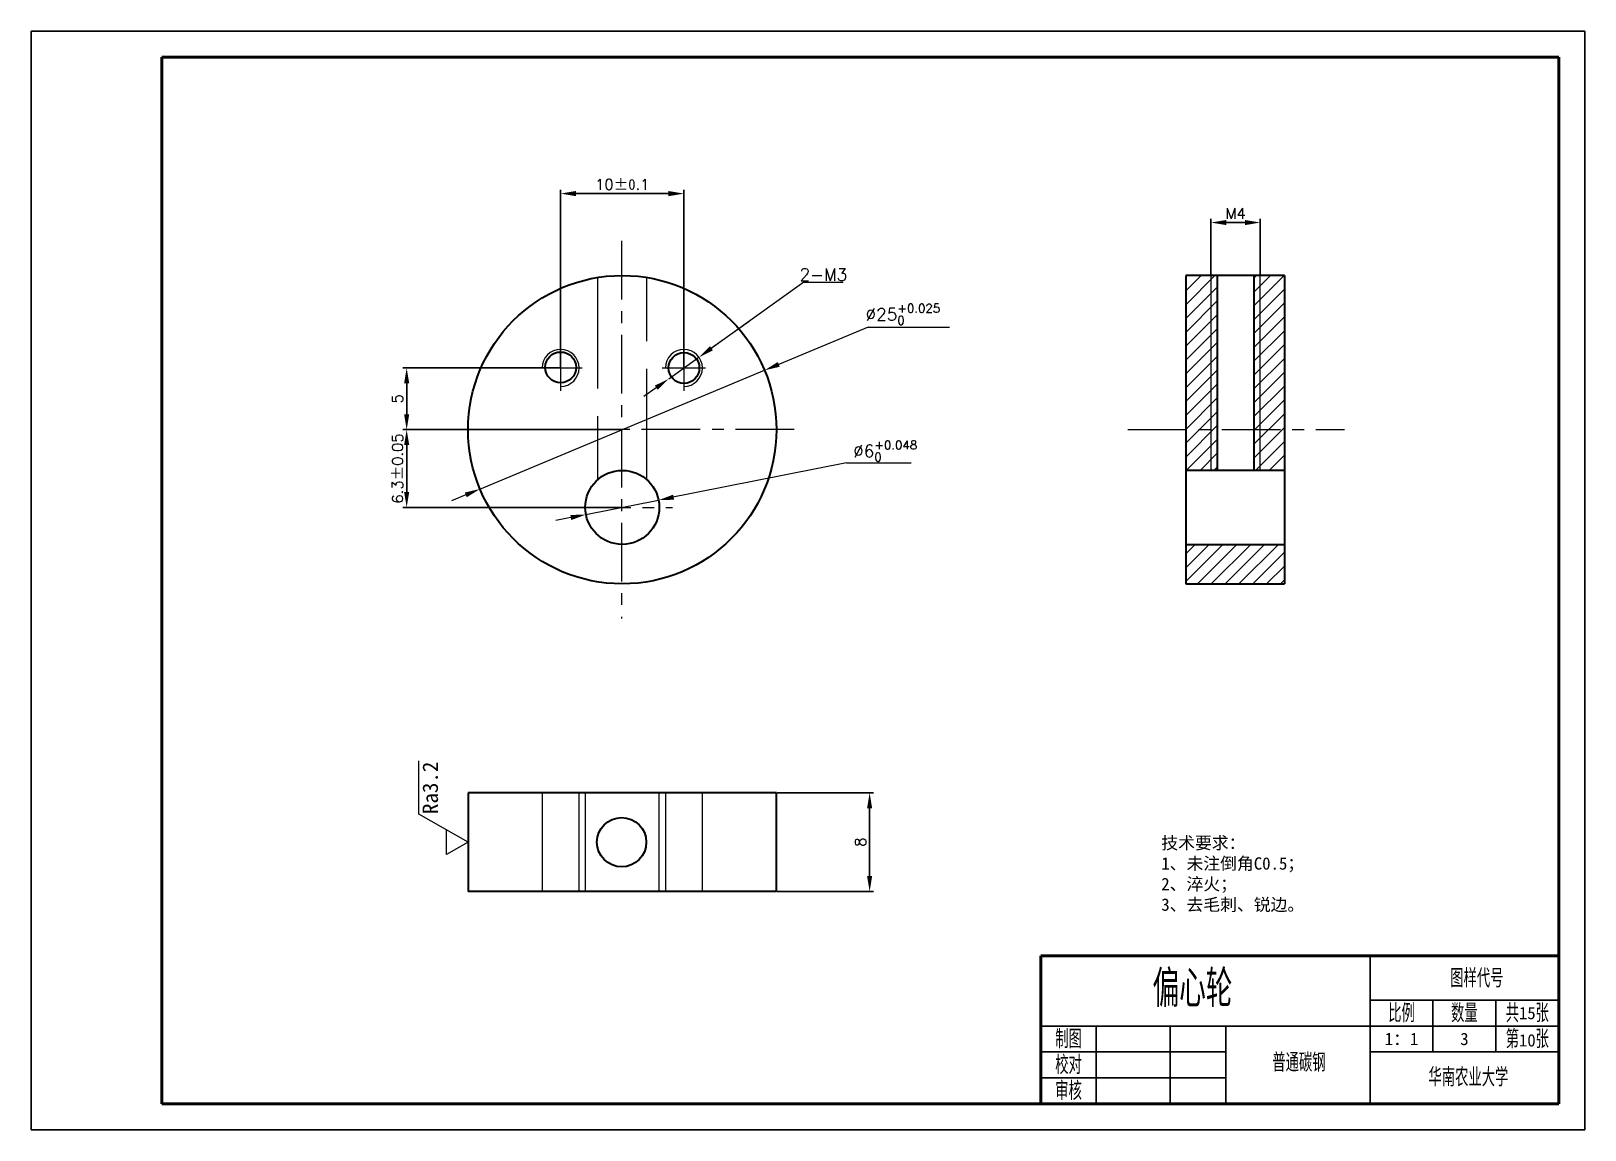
# Model space of a CAD drawing. Header units: millimetres. Extents: x 1186 to 1438, y 537 to 715.
import ezdxf
from ezdxf.enums import TextEntityAlignment as Align

# ---------------------------------------------------------------- set-up
doc = ezdxf.new("R2010")
doc.units = ezdxf.units.MM
doc.header["$LTSCALE"] = 0.3
doc.header["$PDMODE"] = 3
doc.linetypes.add('ACAD_ISO02W100', pattern=[15, 12, -3])
doc.linetypes.add('CENTER', pattern=[50.8, 31.75, -6.35, 6.35, -6.35])
doc.layers.get('Defpoints').update_dxf_attribs({"lineweight": 20})
for name, color, linetype, lineweight in [('中心线', 7, 'CENTER', 20), ('剖面线', 7, 'Continuous', 20), ('图框', 7, 'Continuous', 35), ('尺寸线', 7, 'Continuous', 20), ('尺寸线 @ 1 VP1', 7, 'Continuous', 20), ('尺寸线 @ 1 VPModel', 7, 'Continuous', 20), ('粗实线', 7, 'Continuous', 35), ('细实线', 7, 'Continuous', 20), ('虚线', 7, 'ACAD_ISO02W100', 20)]:
    doc.layers.add(name, color=color, linetype=linetype, lineweight=lineweight)
doc.styles.get("Standard").update_dxf_attribs({"font": '', "height": 1.23})
doc.styles.add('我的样式', font='txt.shx', dxfattribs={"bigfont": 'gbcbig.shx'})
doc.styles.get('Standard').set_extended_font_data('SimSun')
doc.dimstyles.new('标注样式', dxfattribs={"dimscale": 0.5, "dimtxt": 3.5, "dimasz": 5, "dimexe": 1.25, "dimexo": 0.2, "dimgap": 1.2, "dimtad": 1, "dimdec": 1, "dimlfac": 0.5, "dimdsep": 46, "dimtxsty": '我的样式', "dimcen": 2.5, "dimclrd": 256, "dimclre": 256, "dimclrt": 256, "dimadec": 0, "dimazin": 0, "dimtfac": 1, "dimtdec": 1, "dimtmove": 0, "dimatfit": 3, "dimfxl": 1, "dimarcsym": 0})

# ---------------------------------------------------------------- blocks, each defined once
blk = doc.blocks.new('*D54')
at = {"layer": 'Defpoints', "color": 0, "transparency": 16777216}
for p in [(1282.08, 650.5), (1247.12, 637.9), (1282.08, 637.9)]:
    blk.add_point(p, dxfattribs=at)
at = {"layer": '尺寸线', "lineweight": -2, "transparency": 16777216}
for p, q in [((1281.98, 650.5), (1246.49, 650.5)), ((1247.12, 648), (1247.12, 640.4)), ((1281.98, 637.9), (1246.49, 637.9))]:
    blk.add_line(p, q, dxfattribs=at)
at = {"layer": '尺寸线', "transparency": 16777216}
for points in [[(1246.7, 648), (1247.53, 648), (1247.12, 650.5)], [(1246.7, 640.4), (1247.53, 640.4), (1247.12, 637.9)]]:
    blk.add_solid(points, dxfattribs=at)
at = {"layer": '尺寸线', "transparency": 16777216, "insert": (1245.64, 644.2), "char_height": 1.75, "attachment_point": 5, "rotation": 90, "style": '我的样式'}
blk.add_mtext('6.3{\\Ftxt|c134;%%P}0.05', dxfattribs=at)
blk = doc.blocks.new('*D55')
at = {"layer": 'Defpoints', "color": 0, "transparency": 16777216}
for p in [(1292.08, 688.78), (1272.08, 660.59), (1292.08, 660.59)]:
    blk.add_point(p, dxfattribs=at)
at = {"layer": '尺寸线', "lineweight": -2, "transparency": 16777216}
for p, q in [((1272.08, 660.69), (1272.08, 689.4)), ((1274.58, 688.78), (1289.58, 688.78)), ((1292.08, 660.69), (1292.08, 689.4))]:
    blk.add_line(p, q, dxfattribs=at)
at = {"layer": '尺寸线', "transparency": 16777216}
for points in [[(1274.58, 689.2), (1274.58, 688.36), (1272.08, 688.78)], [(1289.58, 689.2), (1289.58, 688.36), (1292.08, 688.78)]]:
    blk.add_solid(points, dxfattribs=at)
at = {"layer": '尺寸线', "transparency": 16777216, "insert": (1282.08, 690.25), "char_height": 1.75, "attachment_point": 5, "style": '我的样式'}
blk.add_mtext('10{\\Ftxt|c134;%%P0}.1', dxfattribs=at)
blk = doc.blocks.new('*D56')
at = {"layer": 'Defpoints', "color": 0, "transparency": 16777216}
for p in [(1272.08, 660.5), (1247.12, 650.5), (1282.08, 650.5)]:
    blk.add_point(p, dxfattribs=at)
at = {"layer": '尺寸线', "lineweight": -2, "transparency": 16777216}
for p, q in [((1271.98, 660.5), (1246.49, 660.5)), ((1247.12, 658), (1247.12, 653)), ((1281.98, 650.5), (1246.49, 650.5))]:
    blk.add_line(p, q, dxfattribs=at)
at = {"layer": '尺寸线', "transparency": 16777216}
for points in [[(1246.7, 658), (1247.53, 658), (1247.12, 660.5)], [(1246.7, 653), (1247.53, 653), (1247.12, 650.5)]]:
    blk.add_solid(points, dxfattribs=at)
at = {"layer": '尺寸线', "transparency": 16777216, "insert": (1245.64, 655.5), "char_height": 1.75, "attachment_point": 5, "rotation": 90, "style": '我的样式'}
blk.add_mtext('5', dxfattribs=at)
blk = doc.blocks.new('*D57')
at = {"layer": 'Defpoints', "color": 0, "transparency": 16777216}
for p in [(1307.08, 591.6), (1307.08, 575.6), (1322.2, 575.6)]:
    blk.add_point(p, dxfattribs=at)
at = {"layer": '尺寸线', "lineweight": -2, "transparency": 16777216}
for p, q in [((1307.18, 591.6), (1322.82, 591.6)), ((1322.2, 589.1), (1322.2, 578.1)), ((1307.18, 575.6), (1322.82, 575.6))]:
    blk.add_line(p, q, dxfattribs=at)
at = {"layer": '尺寸线', "transparency": 16777216}
for points in [[(1321.78, 589.1), (1322.61, 589.1), (1322.2, 591.6)], [(1321.78, 578.1), (1322.61, 578.1), (1322.2, 575.6)]]:
    blk.add_solid(points, dxfattribs=at)
at = {"layer": '尺寸线', "transparency": 16777216, "insert": (1320.72, 583.6), "char_height": 1.75, "attachment_point": 5, "rotation": 90, "style": '我的样式'}
blk.add_mtext('8', dxfattribs=at)
blk = doc.blocks.new('*D59')
at = {"layer": 'Defpoints', "color": 0, "transparency": 16777216}
for p in [(1385.56, 684.09), (1377.56, 675.5), (1385.56, 675.5)]:
    blk.add_point(p, dxfattribs=at)
at = {"layer": '尺寸线', "lineweight": -2, "transparency": 16777216}
for p, q in [((1377.56, 675.6), (1377.56, 684.71)), ((1380.06, 684.09), (1383.06, 684.09)), ((1385.56, 675.6), (1385.56, 684.71))]:
    blk.add_line(p, q, dxfattribs=at)
at = {"layer": '尺寸线', "transparency": 16777216}
for points in [[(1380.06, 684.5), (1380.06, 683.67), (1377.56, 684.09)], [(1383.06, 684.5), (1383.06, 683.67), (1385.56, 684.09)]]:
    blk.add_solid(points, dxfattribs=at)
at = {"layer": '尺寸线', "transparency": 16777216, "insert": (1381.56, 685.56), "char_height": 1.75, "attachment_point": 5, "style": '我的样式'}
blk.add_mtext('M4', dxfattribs=at)
blk = doc.blocks.new('A4图框')
at = {"layer": '图框', "color": 0, "lineweight": -3}
for p, q in [((0, 178.2), (-252, 178.2)), ((-252, 178.2), (-252, 0)), ((0, 0), (0, 178.2)), ((-34.84, 4.24), (-34.84, 28.24)), ((-4.24, 4.24), (-4.24, 28.24)), ((-34.84, 21.04), (-4.24, 21.04)), ((-14.44, 21.04), (-24.64, 21.04)), ((-24.64, 21.04), (-24.64, 12.64)), ((-14.44, 12.64), (-14.44, 21.04)), ((-88.24, 16.84), (-79.24, 16.84)), ((-79.24, 16.84), (-67.24, 16.84)), ((-79.24, 12.64), (-79.24, 16.84)), ((-67.24, 12.64), (-67.24, 16.84)), ((-67.24, 16.84), (-4.24, 16.84)), ((-58.24, 16.84), (-58.24, 4.24)), ((-88.24, 12.64), (-79.24, 12.64)), ((-79.24, 4.24), (-79.24, 12.64)), ((-79.24, 12.64), (-67.24, 12.64)), ((-67.24, 4.24), (-67.24, 12.64)), ((-67.24, 12.64), (-58.24, 12.64)), ((-67.24, 12.64), (-58.24, 12.64)), ((-34.84, 12.64), (-4.24, 12.64)), ((-88.24, 8.44), (-79.24, 8.44)), ((-79.24, 8.44), (-67.24, 8.44)), ((-67.24, 8.44), (-58.24, 8.44)), ((-4.24, 4.24), (-88.24, 4.24)), ((-24.64, 4.24), (-34.84, 4.24)), ((-4.24, 4.24), (-14.44, 4.24)), ((-252, 0), (0, 0)), ((-252, 0), (0, 0))]:
    blk.add_line(p, q, dxfattribs=at)
at = {"layer": '图框', "color": 0, "lineweight": 50}
for p, q in [((-230.79, 173.94), (-4.24, 173.94)), ((-230.79, 4.24), (-230.79, 173.94)), ((-4.24, 4.24), (-4.24, 173.94)), ((-4.24, 28.24), (-88.24, 28.24)), ((-88.24, 28.24), (-88.24, 8.44)), ((-88.24, 4.24), (-88.24, 8.44)), ((-230.79, 4.24), (-4.24, 4.24))]:
    blk.add_line(p, q, dxfattribs=at)
at = {"layer": '图框', "color": 0, "lineweight": -3, "char_height": 3, "attachment_point": 5, "style": '我的样式'}
for s, insert, width in [('比例', (-29.74, 18.94), 10.2), ('数量', (-19.54, 18.94), 10.2), ('共 张', (-9.34, 18.94), 10.2), ('{\\C0;制图}', (-83.74, 14.74), 9), ('第 张', (-9.34, 14.74), 10.2), ('校对', (-83.74, 10.54), 9), ('审核', (-83.74, 6.34), 9)]:
    blk.add_mtext(s, dxfattribs=dict(at, insert=insert, width=width))
at = {"layer": '图框', "color": 0, "lineweight": -3, "style": '我的样式'}
for tag, height, p in [('机件名称', 6, (-63.64, 19.9)), ('图样代号', 3, (-17.52, 23.1)), ('(材料代号)', 3, (-46.38, 9.43)), ('华南农业大学', 3, (-18.89, 7.05))]:
    blk.add_attdef(tag, text='', height=height, dxfattribs=at).set_placement(p, align=Align.CENTER)
blk = doc.blocks.new('*U66')
at = {"layer": '尺寸线 @ 1 VP1', "insert": (4.56, 7.39), "char_height": 2.5, "width": 5.0807, "attachment_point": 1, "style": '我的样式'}
blk.add_mtext('{\\f@SimSun|b0|i0|c134|p2;Ra3.2}', dxfattribs=at)
at = {"layer": '尺寸线 @ 1 VPModel', "insert": (4.56, 7.39), "char_height": 2.5, "attachment_point": 1, "style": '我的样式'}
blk.add_mtext_dynamic_manual_height_columns('{\\f@SimSun|b0|i0|c134|p2;Ra3.2}', width=5.0807, gutter_width=12.5, heights=[0], dxfattribs=at)
blk = doc.blocks.new('Ra3.2')
at = {"layer": '尺寸线'}
for p, q in [((0, 0), (4.56, 8)), ((4.56, 8), (13.19, 8)), ((-2, 3.5), (2, 3.5)), ((0, 0), (-2, 3.5))]:
    blk.add_line(p, q, dxfattribs=at)
blk.add_blockref('*U66', (0, 0), dxfattribs=at)

msp = doc.modelspace()

# ---------------------------------------------------------------- hatches: boundary and pattern name
at = {"layer": '剖面线'}
h = msp.add_hatch(dxfattribs=at)
h.set_pattern_fill('ANSI31', color=256, scale=0.5)
h.paths.add_polyline_path([(1377.56, 675.5), (1373.46, 675.5), (1373.46, 650.5), (1377.56, 650.5)])
h.paths.add_polyline_path([(1389.46, 675.5), (1385.56, 675.5), (1385.56, 650.5), (1389.46, 650.5)])
h.paths.add_polyline_path([(1378.56, 675.5), (1377.56, 675.5), (1377.56, 650.5), (1378.56, 650.5)])
h.paths.add_polyline_path([(1385.56, 675.5), (1384.56, 675.5), (1384.56, 650.5), (1385.56, 650.5)])
h.paths.add_polyline_path([(1377.56, 650.5), (1373.46, 650.5), (1373.46, 643.9), (1377.56, 643.9)])
h.paths.add_polyline_path([(1378.56, 650.5), (1377.56, 650.5), (1377.56, 643.9), (1378.56, 643.9)])
h.paths.add_polyline_path([(1385.56, 650.5), (1384.56, 650.5), (1384.56, 643.9), (1385.56, 643.9)])
h.paths.add_polyline_path([(1389.46, 650.5), (1385.56, 650.5), (1385.56, 643.9), (1389.46, 643.9)])
h.paths.add_polyline_path([(1389.46, 631.9), (1373.46, 631.9), (1373.46, 625.5), (1389.46, 625.5)])

# ---------------------------------------------------------------- linework, layer by layer
at = {"layer": '中心线'}
for p, q in [((1281.98, 681.12), (1281.98, 619.88)), ((1272.08, 664.38), (1272.08, 656.81)), ((1292.08, 664.38), (1292.08, 656.81)), ((1268.57, 660.5), (1275.59, 660.5)), ((1288.57, 660.5), (1295.59, 660.5)), ((1309.98, 650.5), (1254.17, 650.5)), ((1364.08, 650.5), (1399.22, 650.5)), ((1273.93, 637.9), (1290.23, 637.9))]:
    msp.add_line(p, q, dxfattribs=at)
at = {"layer": '尺寸线'}
for p, q in [((1311.51, 674.4), (1295.53, 662.97)), ((1311.51, 674.4), (1317.9, 674.4)), ((1302.65, 668.06), (1296.55, 663.7)), ((1321.94, 667.13), (1306.3, 660.6)), ((1321.94, 667.13), (1335.17, 667.13)), ((1289.64, 658.75), (1294.52, 662.24)), ((1289.64, 658.75), (1294.52, 662.24)), ((1259, 640.87), (1305.15, 660.12)), ((1259, 640.87), (1305.15, 660.12)), ((1288.62, 658.03), (1287.6, 657.3)), ((1287.6, 657.3), (1285.57, 655.85)), ((1318.43, 645.1), (1289.19, 639.31)), ((1318.43, 645.1), (1328.93, 645.1)), ((1257.85, 640.39), (1256.7, 639.91)), ((1256.7, 639.91), (1254.39, 638.95)), ((1276.19, 636.73), (1287.96, 639.06)), ((1276.19, 636.73), (1287.96, 639.06)), ((1273.74, 636.25), (1271.29, 635.76)), ((1274.97, 636.49), (1273.74, 636.25))]:
    msp.add_line(p, q, dxfattribs=at)
for points in [[(1296.31, 664.04), (1296.79, 663.36), (1294.52, 662.24)], [(1295.41, 663.14), (1295.66, 662.8), (1294.52, 662.24)], [(1307.3, 661.47), (1307.62, 660.7), (1305.15, 660.12)], [(1306.22, 660.8), (1306.38, 660.41), (1305.15, 660.12)], [(1287.36, 657.64), (1287.85, 656.96), (1289.64, 658.75)], [(1288.5, 658.2), (1288.74, 657.86), (1289.64, 658.75)], [(1256.54, 640.3), (1256.86, 639.53), (1259, 640.87)], [(1257.77, 640.59), (1257.93, 640.2), (1259, 640.87)], [(1290.33, 639.96), (1290.5, 639.14), (1287.96, 639.06)], [(1289.15, 639.51), (1289.23, 639.1), (1287.96, 639.06)], [(1273.66, 636.66), (1273.82, 635.84), (1276.19, 636.73)], [(1274.93, 636.69), (1275.01, 636.29), (1276.19, 636.73)]]:
    msp.add_solid(points, dxfattribs=at)
at = {"layer": '粗实线'}
for p, q in [((1389.46, 675.5), (1373.46, 675.5)), ((1373.46, 675.5), (1373.46, 625.5)), ((1389.46, 675.5), (1389.46, 625.5)), ((1373.46, 625.5), (1389.46, 625.5)), ((1257.08, 591.6), (1257.08, 575.6)), ((1307.08, 591.6), (1257.08, 591.6)), ((1307.08, 575.6), (1307.08, 591.6)), ((1307.08, 575.6), (1257.08, 575.6))]:
    msp.add_line(p, q, dxfattribs=at)
at = {"layer": '粗实线', "ltscale": 5}
for p, q in [((1378.56, 675.5), (1378.56, 643.9)), ((1384.56, 643.9), (1384.56, 675.5)), ((1389.46, 643.9), (1373.46, 643.9)), ((1373.46, 631.9), (1389.46, 631.9))]:
    msp.add_line(p, q, dxfattribs=at)
at = {"layer": '粗实线'}
for centre, radius in [((1282.08, 650.5), 25), ((1272.08, 660.59), 2.5), ((1292.08, 660.5), 2.5), ((1282.08, 637.9), 6), ((1281.98, 583.6), 4)]:
    msp.add_circle(centre, radius, dxfattribs=at)
at = {"layer": '细实线', "ltscale": 5}
for p, q in [((1377.56, 675.5), (1377.56, 643.9)), ((1385.56, 643.9), (1385.56, 675.5))]:
    msp.add_line(p, q, dxfattribs=at)
at = {"layer": '细实线'}
for centre in [(1272.08, 660.5), (1292.08, 660.5)]:
    msp.add_arc(centre, 3, 270, 180, dxfattribs=at)
at = {"layer": '虚线', "ltscale": 5}
for p, q in [((1278.08, 675.18), (1278.08, 642.37)), ((1286.08, 642.37), (1286.08, 675.18)), ((1269.08, 591.6), (1269.08, 575.6)), ((1275.08, 575.6), (1275.08, 591.6)), ((1276.08, 591.6), (1276.08, 575.6)), ((1288.08, 575.6), (1288.08, 591.6)), ((1289.08, 591.6), (1289.08, 575.6)), ((1295.08, 575.6), (1295.08, 591.6))]:
    msp.add_line(p, q, dxfattribs=at)

# ---------------------------------------------------------------- block references
at = {"layer": '尺寸线'}
msp.add_blockref('A4图框', (1438.2, 536.94), dxfattribs=at).add_auto_attribs({'(材料代号)': '普通碳钢', '华南农业大学': '华南农业大学', '图样代号': '图样代号', '机件名称': '偏心轮'})
at = {"layer": '尺寸线', "rotation": 90}
msp.add_blockref('Ra3.2', (1257.08, 583.6), dxfattribs=at)

# ---------------------------------------------------------------- texts
at = {"layer": '尺寸线', "char_height": 2, "attachment_point": 5, "style": '我的样式'}
for s, insert in [('2-M3', (1314.7, 675.66)), ('\\A1;%%C25{\\H0.7x;\\S+0.025^ 0;}', (1327.6, 669.2)), ('\\A1;%%C6{\\H0.7x;\\S+0.048^ 0;}', (1324.73, 647.03))]:
    msp.add_mtext(s, dxfattribs=dict(at, insert=insert))
at = {"layer": '尺寸线', "char_height": 2}
for s, insert, width, attachment_point in [('技术要求：\\P1、未注倒角C0.5；\\P2、淬火；\\P3、去毛刺、锐边。', (1369.5, 584.48), 54.5192, 1), ('15', (1428.86, 555.88), 10.2, 5), ('1：1', (1408.46, 551.68), 10.2, 5), ('3', (1418.66, 551.68), 10.2, 5), ('10', (1428.86, 551.45), 10.2, 5)]:
    msp.add_mtext(s, dxfattribs=dict(at, insert=insert, width=width, attachment_point=attachment_point))

# ---------------------------------------------------------------- dimensions: what is measured, and where the dimension line sits
at = {"layer": '尺寸线'}
for base, p1, p2, text, picture, middle in [((1292.08, 688.78), (1272.08, 660.59), (1292.08, 660.59), '<>{\\Ftxt|c134;%%P0}.1', '*D55', (1282.08, 690.25)), ((1385.56, 684.09), (1377.56, 675.5), (1385.56, 675.5), 'M4', '*D59', (1381.56, 685.56))]:
    dim = msp.add_linear_dim(base=base, p1=p1, p2=p2, text=text, dimstyle='标注样式', dxfattribs=at)
    dim.commit()
    dim.dimension.update_dxf_attribs({"geometry": picture, "text_midpoint": middle})
for base, p1, p2, picture, middle in [((1247.12, 650.5), (1272.08, 660.5), (1282.08, 650.5), '*D56', (1245.64, 655.5)), ((1322.2, 575.6), (1307.08, 591.6), (1307.08, 575.6), '*D57', (1320.72, 583.6))]:
    dim = msp.add_linear_dim(base=base, p1=p1, p2=p2, angle=90, dimstyle='标注样式', dxfattribs=at)
    dim.commit()
    dim.dimension.update_dxf_attribs({"geometry": picture, "text_midpoint": middle})
dim = msp.add_linear_dim(base=(1247.12, 637.9), p1=(1282.08, 650.5), p2=(1282.08, 637.9), angle=90, text='6.3{\\Ftxt|c134;%%P}0.05', dimstyle='标注样式', dxfattribs=at)
dim.commit()
dim.dimension.update_dxf_attribs({"geometry": '*D54', "text_midpoint": (1245.64, 644.2)})

doc.saveas('drawing.dxf')
